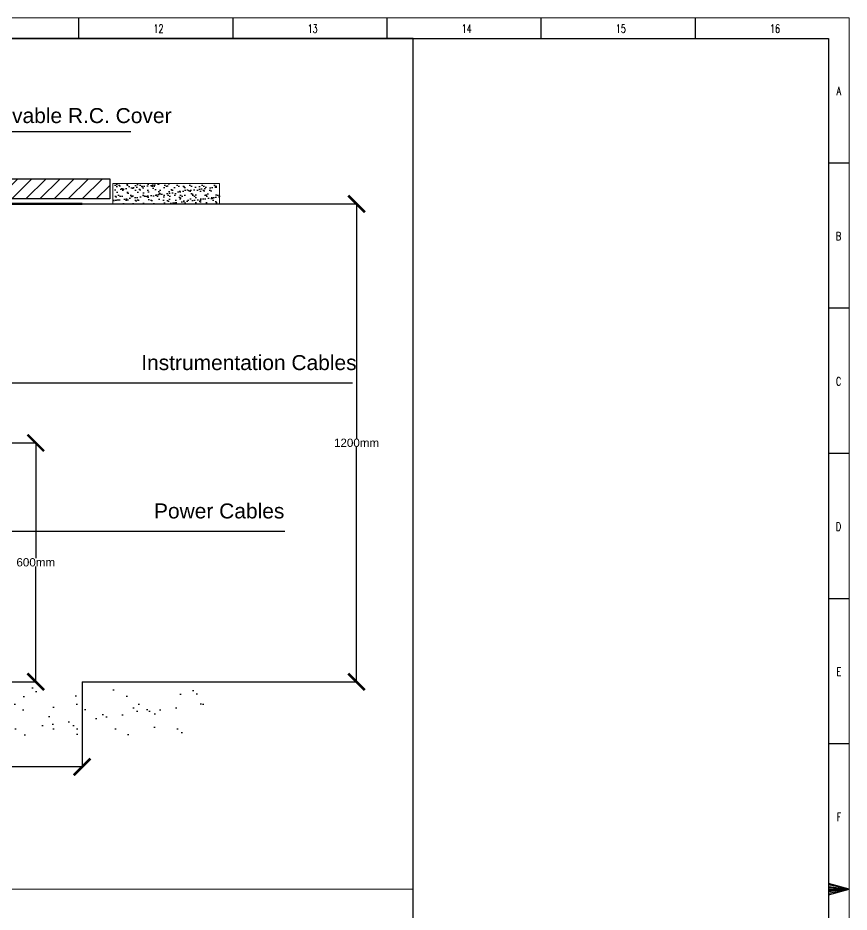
# Model space of a CAD drawing. Header units: inches. Extents: x 19 to 664121, y 34 to 210034.
# Drawn here: x 563986 to 664121, y 102264 to 210034 of the extents above; entities that cross this region are included whole.
import ezdxf

# ---------------------------------------------------------------- set-up
doc = ezdxf.new("R2010")
doc.units = ezdxf.units.IN
doc.header["$MEASUREMENT"] = 0
doc.layers.add('Background Stuff', color=252, linetype='Continuous', lineweight=5)
doc.layers.add('Dimensions', color=7, linetype='Continuous')
doc.layers.add('TEG BORDER', color=7, linetype='Continuous')
doc.styles.get("Standard").update_dxf_attribs({"font": 'arial.ttf'})
doc.styles.add('TEG BORDER', font='txt_qlt.shx', dxfattribs={"width": 0.7, "bigfont": 'hztxt.shx'})
doc.dimstyles.get("Standard").update_dxf_attribs({"dimtxt": 0.18, "dimasz": 0.18, "dimexe": 0.18, "dimexo": 0.0625, "dimgap": 0.09, "dimtad": 0, "dimtih": 1, "dimtoh": 1, "dimdec": 4, "dimzin": 0, "dimdsep": 46, "dimtxsty": 'Standard', "dimcen": 0.09, "dimadec": 0, "dimazin": 0, "dimtfac": 1, "dimtdec": 4, "dimtofl": 0, "dimtmove": 0, "dimatfit": 3, "dimfxl": 1, "dimtolj": 1, "dimtzin": 0, "dimarcsym": 0})

# ---------------------------------------------------------------- blocks, each defined once
blk = doc.blocks.new('TEG BORDER A2')
for p, q in [((408.37, 420), (408.37, 415)), ((445.5, 420), (445.5, 415)), ((482.62, 420), (482.62, 415)), ((519.75, 420), (519.75, 415)), ((556.87, 420), (556.87, 415)), ((594, 385), (589, 385)), ((594, 350), (589, 350)), ((594, 315), (589, 315)), ((594, 280), (589, 280)), ((594, 245), (589, 245)), ((589, 210), (594, 210)), ((592.75, 210), (590.25, 210))]:
    blk.add_line(p, q)
at = {"linetype": 'Continuous'}
blk.add_line((489, 415), (5, 415), dxfattribs=at)
at = {"color": 5, "lineweight": 15}
blk.add_lwpolyline([(0, 420), (594, 420), (594, 0), (0, 0)], close=True, dxfattribs=at)
blk.add_lwpolyline([(5, 415), (589, 415), (589, 5), (5, 5)], close=True)
blk.add_lwpolyline([(594, 210), (589, 211.34), (589, 208.66), (594, 210), (589, 211), (589, 210.67), (594, 210), (589, 210.33), (589, 209.67), (594, 210), (589, 209.33), (589, 209), (594, 210)])
at = {"layer": 'TEG BORDER'}
blk.add_line((489, 116), (489, 415), dxfattribs=at)
at = {"char_height": 2, "width": 2, "style": 'TEG BORDER'}
for s, insert, attachment_point in [('\\pi2.2204e-016;12', (426.42, 418.41), 1), ('\\pi2.2204e-016;13', (463.55, 418.41), 1), ('\\pi-0.033333;14', (500.67, 418.41), 1), ('\\pi2.2204e-016;15', (537.8, 418.41), 1), ('\\pi0.033333;16', (574.92, 418.41), 1), ('A', (592.09, 403.39), 3), ('B', (592.09, 368.39), 3), ('C', (592.09, 333.39), 3), ('D', (592.09, 298.39), 3), ('E', (592.09, 263.39), 3), ('F', (592.09, 228.39), 3)]:
    blk.add_mtext(s, dxfattribs=dict(at, insert=insert, attachment_point=attachment_point))
blk = doc.blocks.new('_ArchTick')
at = {"color": 0, "linetype": 'ByBlock', "const_width": 0.15}
blk.add_lwpolyline([(-0.5, -0.5), (0.5, 0.5)], dxfattribs=at)
blk = doc.blocks.new('*D47')
at = {"layer": 'Defpoints', "color": 0, "transparency": 16777216}
for p in [(571722, 187617, -101500), (571722, 130017, -101500), (604784, 130017)]:
    blk.add_point(p, dxfattribs=at)
at = {"layer": 'Dimensions', "color": 0, "lineweight": -2, "transparency": 16777216}
for p, q in [((571723, 187617), (604784, 187617)), ((604784, 187617), (604784, 159328)), ((604784, 130017), (604784, 158307)), ((571723, 130017), (604784, 130017))]:
    blk.add_line(p, q, dxfattribs=at)
at = {"layer": 'Dimensions', "color": 0, "lineweight": -2, "transparency": 16777216, "xscale": 2000, "yscale": 2000, "zscale": 2000}
for p, rotation in [((604784, 187617), 90), ((604784, 130017), 270)]:
    blk.add_blockref('_ArchTick', p, dxfattribs=dict(at, rotation=rotation))
at = {"layer": 'Dimensions', "transparency": 16777216, "insert": (604784, 158817), "char_height": 1000, "attachment_point": 5}
blk.add_mtext('\\A1;1200mm', dxfattribs=at)
blk = doc.blocks.new('*D44')
at = {"layer": 'Defpoints', "color": 0, "transparency": 16777216}
for p in [(533323, 130016), (571725, 130017), (571725, 119759)]:
    blk.add_point(p, dxfattribs=at)
at = {"layer": 'Dimensions', "color": 0, "lineweight": -2, "transparency": 16777216}
for p, q in [((533323, 130016), (533323, 119759)), ((571725, 130017), (571725, 119759)), ((533323, 119759), (550268, 119759)), ((571725, 119759), (554780, 119759))]:
    blk.add_line(p, q, dxfattribs=at)
at = {"layer": 'Dimensions', "color": 0, "lineweight": -2, "transparency": 16777216, "xscale": 2000, "yscale": 2000, "zscale": 2000, "rotation": 180}
blk.add_blockref('_ArchTick', (533323, 119759), dxfattribs=at)
at = {"layer": 'Dimensions', "color": 0, "lineweight": -2, "transparency": 16777216, "xscale": 2000, "yscale": 2000, "zscale": 2000}
blk.add_blockref('_ArchTick', (571725, 119759), dxfattribs=at)
at = {"layer": 'Dimensions', "transparency": 16777216, "insert": (552524, 119759), "char_height": 1000, "attachment_point": 5}
blk.add_mtext('\\A1;800mm', dxfattribs=at)
blk = doc.blocks.new('*D52')
at = {"layer": 'Defpoints', "color": 0, "transparency": 16777216}
for p in [(552666, 158817, -295617), (552666, 130017), (566138, 130017)]:
    blk.add_point(p, dxfattribs=at)
at = {"layer": 'Dimensions', "color": 0, "lineweight": -2, "transparency": 16777216}
for p, q in [((552667, 158817), (566139, 158817)), ((566138, 158817), (566138, 144928)), ((566138, 130017), (566138, 143907)), ((552667, 130017), (566139, 130017))]:
    blk.add_line(p, q, dxfattribs=at)
at = {"layer": 'Dimensions', "color": 0, "lineweight": -2, "transparency": 16777216, "xscale": 2000, "yscale": 2000, "zscale": 2000}
for p, rotation in [((566138, 158817), 90), ((566138, 130017), 270)]:
    blk.add_blockref('_ArchTick', p, dxfattribs=dict(at, rotation=rotation))
at = {"layer": 'Dimensions', "transparency": 16777216, "insert": (566138, 144417), "char_height": 1000, "attachment_point": 5}
blk.add_mtext('\\A1;600mm', dxfattribs=at)

msp = doc.modelspace()

# ---------------------------------------------------------------- hatches: boundary and pattern name
h = msp.add_hatch()
h.set_pattern_fill('ANSI31', color=256, scale=9600)
h.set_pattern_definition([(45, (666765.5, 188207.8), (-848.528, 848.528), [])])
h.paths.add_polyline_path([(575053.21, 188207.78), (530031.77, 188207.78), (530031.77, 190646.18), (575053.21, 190646.18)])
h = msp.add_hatch()
h.set_pattern_fill('AR-SAND', color=251, scale=480)
h.set_pattern_definition([(37.5, (666765.55, 187617.3), (-30.237, 924.8754), [0, -729.6, 0, -816, 0, -780]), (7.5, (666765.5, 187617.3), (849.493, 1354.63), [0, -393.6, 0, -657.6, 0, -252]), (327.5, (666175.15, 187617.3), (1494.788, 2.716), [0, -240, 0, -864, 0, -1128]), (317.5, (666175.1, 187617.3), (1442.94, 421.284), [0, -120, 0, -566.4, 0, -648])])
h.paths.add_polyline_path([(575427.32, 190055.7), (588287.29, 190055.7), (588287.29, 187617.3), (575427.32, 187617.3)])
h = msp.add_hatch()
h.set_pattern_fill('AR-SAND', color=42, scale=2400)
h.set_pattern_definition([(37.5, (666765.5, 187617.3), (-151.18, 4624.38), [0, -3648, 0, -4080, 0, -3900]), (7.5, (666765.5, 187617), (4247.46, 6773.15), [0, -1968, 0, -3288, 0, -1260]), (327.5, (663813.5, 187617.3), (7473.94, 13.58), [0, -1200, 0, -4320, 0, -5640]), (317.5, (663813.5, 187617), (7214.7, 2106.42), [0, -600, 0, -2832, 0, -3240])])
h.paths.add_polyline_path([(518922.49, 130017.3), (586542.83, 130017.3), (586542.83, 122704.3), (518922.49, 122704.3)])

# ---------------------------------------------------------------- linework, layer by layer
at = {"color": 42, "lineweight": 70, "extrusion": (0, 1, 0)}
msp.add_line((533322.49, 187617.3), (571722.49, 187617.3), dxfattribs=at)
msp.add_lwpolyline([(575053.21, 188207.78), (530031.77, 188207.78), (530031.77, 190646.18), (575053.21, 190646.18)], close=True)
at = {"color": 9, "lineweight": 0}
msp.add_lwpolyline([(575427.32, 190055.7), (588287.29, 190055.7), (588287.29, 187617.3), (575427.32, 187617.3)], close=True, dxfattribs=at)
at = {"layer": 'Background Stuff', "color": 7}
msp.add_line((369621.29, 105034.15), (611621.29, 105034.15), dxfattribs=at)

# ---------------------------------------------------------------- block references
at = {"xscale": 500, "yscale": 500, "zscale": 500}
msp.add_blockref('TEG BORDER A2', (367121.29, 34.15), dxfattribs=at)

# ---------------------------------------------------------------- texts
for s, p in [('Removable R.C. Cover', (556553.82, 197355.91, 101499.96)), ('Instrumentation Cables', (578845.33, 167587.42, 101499.96)), ('Power Cables', (580381.33, 149708.86, 101499.96))]:
    msp.add_text(s, height=1806.3614).set_placement(p)

# ---------------------------------------------------------------- dimensions: what is measured, and where the dimension line sits
at = {"layer": 'Dimensions', "color": 5}
dim = msp.add_linear_dim(base=(604783.86, 130017.3, 101499.96), p1=(571722.49, 187617.3), p2=(571722.49, 130017.3), angle=90, dimstyle='Standard', override={"dimtxt": 1000, "dimasz": 2000, "dimdec": 0, "dimlfac": 0.020833, "dimpost": 'mm', "dimblk1": 'ArchTick', "dimblk2": 'ArchTick', "dimsah": 1, "dimclrt": 256}, dxfattribs=at)
dim.commit()
dim.dimension.update_dxf_attribs({"geometry": '*D47', "text_midpoint": (604783.86, 158817.3, 101499.96), "dimtype": 160})
dim = msp.add_linear_dim(base=(566138.45, 130017.3, 101499.96), p1=(552666.49, 158817.3, -194116.8), p2=(552666.49, 130017.3, 101499.96), angle=90, dimstyle='Standard', override={"dimtxt": 1000, "dimasz": 2000, "dimdec": 0, "dimlfac": 0.020833, "dimpost": 'mm', "dimblk1": 'ArchTick', "dimblk2": 'ArchTick', "dimsah": 1, "dimclrt": 256}, dxfattribs=at)
dim.commit()
dim.dimension.update_dxf_attribs({"geometry": '*D52', "text_midpoint": (566138.45, 144417.3, 101499.96)})
dim = msp.add_linear_dim(base=(571725.49, 119759.16, 101499.96), p1=(533323.14, 130015.78, 101499.96), p2=(571725.49, 130017.3, 101499.96), dimstyle='Standard', override={"dimtxt": 1000, "dimasz": 2000, "dimdec": 0, "dimlfac": 0.020833, "dimpost": 'mm', "dimblk1": 'ArchTick', "dimblk2": 'ArchTick', "dimsah": 1, "dimclrt": 256}, dxfattribs=at)
dim.commit()
dim.dimension.update_dxf_attribs({"geometry": '*D44', "text_midpoint": (552524.31, 119759.16, 101499.96)})

# ---------------------------------------------------------------- leaders
for points in [[(551604.21, 189568.8, 101499.96), (558392.43, 196357.02, 101499.96), (577592.43, 196357.02, 101499.96)], [(549302.23, 159261.14), (556090.46, 166049.36), (604293.06, 166049.36)], [(550838.23, 141382.58), (557626.46, 148170.81), (596130.5, 148170.81)]]:
    msp.add_leader(points, dimstyle='Standard', override={"dimgap": 0.09, "dimtad": 0})

doc.saveas('drawing.dxf')
